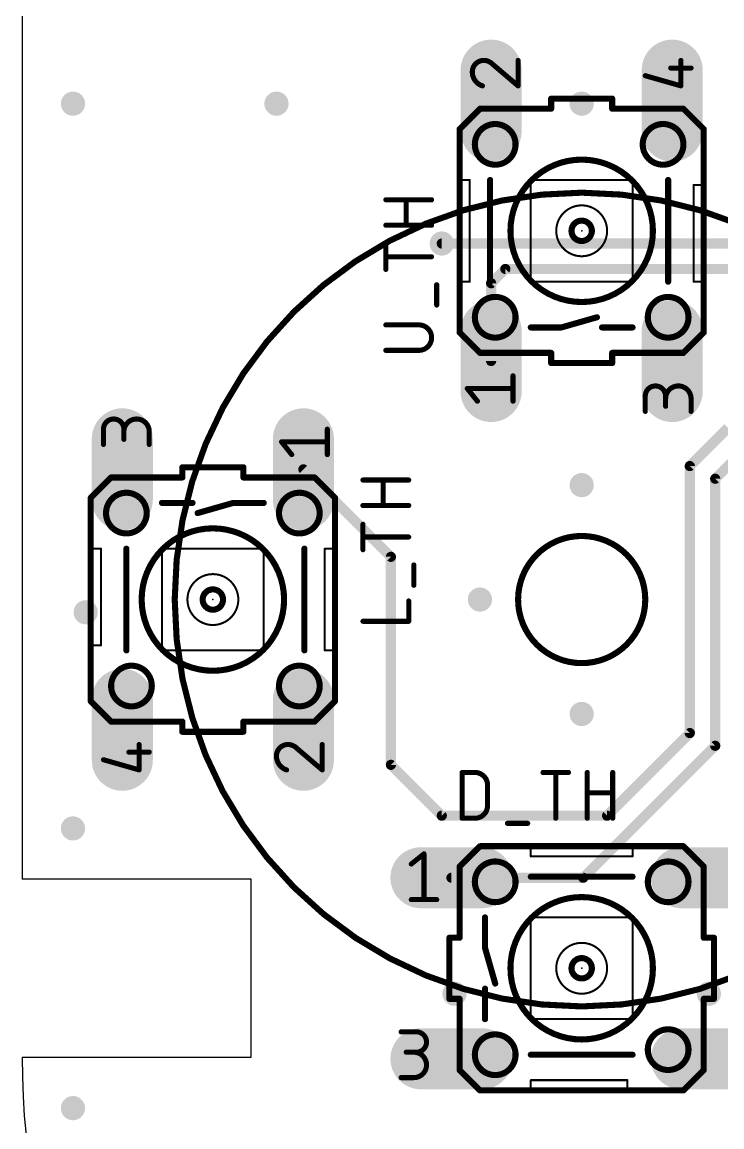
# Model space of a CAD drawing. Extents: x -1.91 to 1.91, y -2.61 to 1.61.
# Drawn here: x -1.2 to -0.512, y -1.518 to -0.432 of the extents above; entities that cross this region are included whole.
import ezdxf

# ---------------------------------------------------------------- set-up
doc = ezdxf.new("R2010")
doc.units = 0
for name, color, linetype in [('1', 22, 'CONTINUOUS'), ('17', 82, 'CONTINUOUS'), ('18', 82, 'CONTINUOUS'), ('20', 30, 'CONTINUOUS'), ('21', 253, 'CONTINUOUS'), ('23', 7, 'CONTINUOUS'), ('25', 253, 'CONTINUOUS'), ('51', 253, 'CONTINUOUS')]:
    doc.layers.add(name, color=color, linetype=linetype)

# ---------------------------------------------------------------- blocks, each defined once
blk = doc.blocks.new('LONGP100')
at = {"const_width": 1}
blk.add_lwpolyline([(-0.5, 0), (0.5, 0)], dxfattribs=at)
at = {"const_width": 0.5}
for points in [[(-0.5, 0.25, 1), (-0.5, -0.25)], [(0.5, -0.25, 1), (0.5, 0.25)]]:
    blk.add_lwpolyline(points, format="xyb", dxfattribs=at)
blk = doc.blocks.new('ROUNDV')
at = {"const_width": 0.5}
blk.add_lwpolyline([(0, -0.25, 1), (0, 0.25, 1), (0, -0.25)], format="xyb", dxfattribs=at)

msp = doc.modelspace()

# ---------------------------------------------------------------- linework, layer by layer
at = {"layer": '1', "const_width": 0.01}
for points in [[(-0.7875, -0.65), (-0.5, -0.65)], [(-0.725, -0.675), (-0.739, -0.689)], [(-0.4875, -0.675), (-0.725, -0.675)], [(-0.739, -0.689), (-0.739, -0.7655)], [(-0.54375, -0.86875), (-0.50625, -0.83125)], [(-0.51875, -0.88125), (-0.475, -0.8375)], [(-0.9235, -0.872), (-0.8375, -0.958)], [(-0.54375, -1.13125), (-0.54375, -0.86875)], [(-0.51875, -1.14375), (-0.51875, -0.88125)], [(-0.8375, -0.958), (-0.8375, -1.1625)], [(-0.625, -1.2125), (-0.54375, -1.13125)], [(-0.6485, -1.2735), (-0.51875, -1.14375)], [(-0.8375, -1.1625), (-0.7875, -1.2125)], [(-0.7875, -1.2125), (-0.625, -1.2125)], [(-0.6485, -1.2735), (-0.778, -1.2735)]]:
    msp.add_lwpolyline(points, dxfattribs=at)
at = {"layer": '1', "const_width": 0.005}
for points in [[(-0.7875, -0.6475, 1), (-0.7875, -0.6525)], [(-0.725, -0.6725, 1), (-0.725, -0.6775)], [(-0.723232, -0.676768, 1), (-0.726768, -0.673232)], [(-0.7365, -0.689, 1), (-0.7415, -0.689)], [(-0.740768, -0.687232, 1), (-0.737232, -0.690768)], [(-0.7415, -0.7655, 1), (-0.7365, -0.7655)], [(-0.921732, -0.870232, 1), (-0.925268, -0.873768)], [(-0.54125, -0.86875, 1), (-0.54625, -0.86875)], [(-0.545518, -0.866982, 1), (-0.541982, -0.870518)], [(-0.51625, -0.88125, 1), (-0.52125, -0.88125)], [(-0.520518, -0.879482, 1), (-0.516982, -0.883018)], [(-0.835, -0.958, 1), (-0.84, -0.958)], [(-0.839268, -0.959768, 1), (-0.835732, -0.956232)], [(-0.54625, -1.13125, 1), (-0.54125, -1.13125)], [(-0.541982, -1.133018, 1), (-0.545518, -1.129482)], [(-0.516982, -1.145518, 1), (-0.520518, -1.141982)], [(-0.52125, -1.14375, 1), (-0.51625, -1.14375)], [(-0.835732, -1.160732, 1), (-0.839268, -1.164268)], [(-0.84, -1.1625, 1), (-0.835, -1.1625)], [(-0.7875, -1.21, 1), (-0.7875, -1.215)], [(-0.789268, -1.214268, 1), (-0.785732, -1.210732)], [(-0.626768, -1.210732, 1), (-0.623232, -1.214268)], [(-0.625, -1.215, 1), (-0.625, -1.21)], [(-0.778, -1.271, 1), (-0.778, -1.276)], [(-0.650268, -1.271732, 1), (-0.646732, -1.275268)], [(-0.6485, -1.276, 1), (-0.6485, -1.271)]]:
    msp.add_lwpolyline(points, format="xyb", dxfattribs=at)
at = {"layer": '20'}
for p, q in [((-1.2, -0.05), (-1.2, -1.275)), ((-0.975, -1.275), (-1.2, -1.275)), ((-0.975, -1.45), (-0.975, -1.275)), ((-1.2, -1.45), (-0.975, -1.45))]:
    msp.add_line(p, q, dxfattribs=at)
at = {"layer": '20', "const_width": 0.006}
msp.add_lwpolyline([(-0.65, -1.0625, 1), (-0.65, -0.9375, 1), (-0.65, -1.0625)], format="xyb", dxfattribs=at)
at = {"layer": '20'}
msp.add_arc((-0.45, -1.45), 0.75, 180, 270, dxfattribs=at)
at = {"layer": '21'}
for points, const_width in [([(-0.62, -0.5075), (-0.68, -0.5075)], 0.006), ([(-0.68, -0.5175), (-0.68, -0.5075)], 0.006), ([(-0.62, -0.5075), (-0.62, -0.5175)], 0.006), ([(-0.68, -0.5175), (-0.69, -0.5175)], 0.006), ([(-0.62, -0.5175), (-0.61, -0.5175)], 0.006), ([(-0.77, -0.5525), (-0.77, -0.5875)], 0.006), ([(-0.53, -0.5925), (-0.53, -0.5525)], 0.006), ([(-0.77, -0.5875), (-0.77, -0.6875)], 0.006), ([(-0.76, -0.5875), (-0.77, -0.5875)], 0.002), ([(-0.76, -0.5875), (-0.76, -0.6875)], 0.002), ([(-0.54, -0.5925), (-0.54, -0.6875)], 0.002), ([(-0.54, -0.5925), (-0.53, -0.5925)], 0.002), ([(-0.53, -0.6875), (-0.53, -0.5925)], 0.006), ([(-0.77, -0.6875), (-0.77, -0.7225)], 0.006), ([(-0.77, -0.6875), (-0.76, -0.6875)], 0.002), ([(-0.54, -0.6875), (-0.53, -0.6875)], 0.002), ([(-0.53, -0.7225), (-0.53, -0.6875)], 0.006), ([(-0.68, -0.7575), (-0.69, -0.7575)], 0.006), ([(-0.68, -0.7675), (-0.68, -0.7575)], 0.006), ([(-0.62, -0.7575), (-0.62, -0.7675)], 0.006), ([(-0.62, -0.7575), (-0.61, -0.7575)], 0.006), ([(-0.68, -0.7675), (-0.62, -0.7675)], 0.006), ([(-0.9825, -0.87), (-1.0425, -0.87)], 0.006), ([(-1.0425, -0.88), (-1.0425, -0.87)], 0.006), ([(-0.9825, -0.87), (-0.9825, -0.88)], 0.006), ([(-1.0425, -0.88), (-1.0525, -0.88)], 0.006), ([(-0.9825, -0.88), (-0.9725, -0.88)], 0.006), ([(-1.1325, -0.915), (-1.1325, -0.95)], 0.006), ([(-0.8925, -0.95), (-0.8925, -0.915)], 0.006), ([(-1.1325, -0.95), (-1.1325, -1.045)], 0.006), ([(-1.1225, -0.95), (-1.1325, -0.95)], 0.002), ([(-1.1225, -1.045), (-1.1225, -0.95)], 0.002), ([(-0.8925, -0.95), (-0.9025, -0.95)], 0.002), ([(-0.9025, -1.05), (-0.9025, -0.95)], 0.002), ([(-0.8925, -1.05), (-0.8925, -0.95)], 0.006), ([(-1.1325, -1.045), (-1.1325, -1.085)], 0.006), ([(-1.1225, -1.045), (-1.1325, -1.045)], 0.002), ([(-0.9025, -1.05), (-0.8925, -1.05)], 0.002), ([(-0.8925, -1.085), (-0.8925, -1.05)], 0.006), ([(-1.0425, -1.12), (-1.0525, -1.12)], 0.006), ([(-1.0425, -1.13), (-1.0425, -1.12)], 0.006), ([(-0.9825, -1.12), (-0.9825, -1.13)], 0.006), ([(-0.9825, -1.12), (-0.9725, -1.12)], 0.006), ([(-1.0425, -1.13), (-0.9825, -1.13)], 0.006), ([(-0.7, -1.2425), (-0.735, -1.2425)], 0.006), ([(-0.6, -1.2425), (-0.7, -1.2425)], 0.006), ([(-0.7, -1.2425), (-0.7, -1.2525)], 0.002), ([(-0.565, -1.2425), (-0.6, -1.2425)], 0.006), ([(-0.6, -1.2525), (-0.6, -1.2425)], 0.002), ([(-0.6, -1.2525), (-0.7, -1.2525)], 0.002), ([(-0.77, -1.3325), (-0.77, -1.3225)], 0.006), ([(-0.53, -1.3325), (-0.53, -1.3225)], 0.006), ([(-0.78, -1.3325), (-0.77, -1.3325)], 0.006), ([(-0.78, -1.3325), (-0.78, -1.3925)], 0.006), ([(-0.53, -1.3325), (-0.52, -1.3325)], 0.006), ([(-0.52, -1.3925), (-0.52, -1.3325)], 0.006), ([(-0.77, -1.3925), (-0.78, -1.3925)], 0.006), ([(-0.77, -1.3925), (-0.77, -1.4025)], 0.006), ([(-0.52, -1.3925), (-0.53, -1.3925)], 0.006), ([(-0.53, -1.3925), (-0.53, -1.4025)], 0.006), ([(-0.605, -1.4725), (-0.7, -1.4725)], 0.002), ([(-0.7, -1.4725), (-0.7, -1.4825)], 0.002), ([(-0.605, -1.4725), (-0.605, -1.4825)], 0.002), ([(-0.735, -1.4825), (-0.7, -1.4825)], 0.006), ([(-0.7, -1.4825), (-0.605, -1.4825)], 0.006), ([(-0.605, -1.4825), (-0.565, -1.4825)], 0.006)]:
    msp.add_lwpolyline(points, dxfattribs=dict(at, const_width=const_width))
for points, const_width in [([(-0.68, -0.506, 1), (-0.68, -0.509)], 0.003), ([(-0.6785, -0.5075, 1), (-0.6815, -0.5075)], 0.003), ([(-0.6185, -0.5075, 1), (-0.6215, -0.5075)], 0.003), ([(-0.62, -0.509, 1), (-0.62, -0.506)], 0.003), ([(-0.69, -0.516, 1), (-0.69, -0.519)], 0.003), ([(-0.6815, -0.5175, 1), (-0.6785, -0.5175)], 0.003), ([(-0.68, -0.519, 1), (-0.68, -0.516)], 0.003), ([(-0.62, -0.516, 1), (-0.62, -0.519)], 0.003), ([(-0.6215, -0.5175, 1), (-0.6185, -0.5175)], 0.003), ([(-0.61, -0.519, 1), (-0.61, -0.516)], 0.003), ([(-0.7685, -0.5525, 1), (-0.7715, -0.5525)], 0.003), ([(-0.5285, -0.5525, 1), (-0.5315, -0.5525)], 0.003), ([(-0.65, -0.7075, 1), (-0.65, -0.5675, 1), (-0.65, -0.7075)], 0.006), ([(-0.7685, -0.5875, 1), (-0.7715, -0.5875)], 0.003), ([(-0.7715, -0.5875, 1), (-0.7685, -0.5875)], 0.003), ([(-0.77, -0.587, 1), (-0.77, -0.588)], 0.001), ([(-0.7595, -0.5875, 1), (-0.7605, -0.5875)], 0.001), ([(-0.76, -0.588, 1), (-0.76, -0.587)], 0.001), ([(-0.65, -1.4, 1), (-0.65, -0.6, 1), (-0.65, -1.4)], 0.006), ([(-0.5395, -0.5925, 1), (-0.5405, -0.5925)], 0.001), ([(-0.54, -0.592, 1), (-0.54, -0.593)], 0.001), ([(-0.5285, -0.5925, 1), (-0.5315, -0.5925)], 0.003), ([(-0.5315, -0.5925, 1), (-0.5285, -0.5925)], 0.003), ([(-0.53, -0.593, 1), (-0.53, -0.592)], 0.001), ([(-0.65, -0.6475, 1), (-0.65, -0.6275, 1), (-0.65, -0.6475)], 0.006), ([(-0.7685, -0.6875, 1), (-0.7715, -0.6875)], 0.003), ([(-0.7715, -0.6875, 1), (-0.7685, -0.6875)], 0.003), ([(-0.77, -0.687, 1), (-0.77, -0.688)], 0.001), ([(-0.7605, -0.6875, 1), (-0.7595, -0.6875)], 0.001), ([(-0.76, -0.688, 1), (-0.76, -0.687)], 0.001), ([(-0.54, -0.687, 1), (-0.54, -0.688)], 0.001), ([(-0.5405, -0.6875, 1), (-0.5395, -0.6875)], 0.001), ([(-0.5285, -0.6875, 1), (-0.5315, -0.6875)], 0.003), ([(-0.5315, -0.6875, 1), (-0.5285, -0.6875)], 0.003), ([(-0.53, -0.688, 1), (-0.53, -0.687)], 0.001), ([(-0.7715, -0.7225, 1), (-0.7685, -0.7225)], 0.003), ([(-0.5315, -0.7225, 1), (-0.5285, -0.7225)], 0.003), ([(-0.69, -0.756, 1), (-0.69, -0.759)], 0.003), ([(-0.6785, -0.7575, 1), (-0.6815, -0.7575)], 0.003), ([(-0.68, -0.759, 1), (-0.68, -0.756)], 0.003), ([(-0.6185, -0.7575, 1), (-0.6215, -0.7575)], 0.003), ([(-0.62, -0.756, 1), (-0.62, -0.759)], 0.003), ([(-0.61, -0.759, 1), (-0.61, -0.756)], 0.003), ([(-0.68, -0.766, 1), (-0.68, -0.769)], 0.003), ([(-0.6815, -0.7675, 1), (-0.6785, -0.7675)], 0.003), ([(-0.6215, -0.7675, 1), (-0.6185, -0.7675)], 0.003), ([(-0.62, -0.769, 1), (-0.62, -0.766)], 0.003), ([(-1.0425, -0.8685, 1), (-1.0425, -0.8715)], 0.003), ([(-1.041, -0.87, 1), (-1.044, -0.87)], 0.003), ([(-0.981, -0.87, 1), (-0.984, -0.87)], 0.003), ([(-0.9825, -0.8715, 1), (-0.9825, -0.8685)], 0.003), ([(-1.0525, -0.8785, 1), (-1.0525, -0.8815)], 0.003), ([(-1.044, -0.88, 1), (-1.041, -0.88)], 0.003), ([(-1.0425, -0.8815, 1), (-1.0425, -0.8785)], 0.003), ([(-0.9825, -0.8785, 1), (-0.9825, -0.8815)], 0.003), ([(-0.984, -0.88, 1), (-0.981, -0.88)], 0.003), ([(-0.9725, -0.8815, 1), (-0.9725, -0.8785)], 0.003), ([(-1.131, -0.915, 1), (-1.134, -0.915)], 0.003), ([(-0.891, -0.915, 1), (-0.894, -0.915)], 0.003), ([(-1.0125, -1.07, 1), (-1.0125, -0.93, 1), (-1.0125, -1.07)], 0.006), ([(-1.131, -0.95, 1), (-1.134, -0.95)], 0.003), ([(-1.134, -0.95, 1), (-1.131, -0.95)], 0.003), ([(-1.1325, -0.9495, 1), (-1.1325, -0.9505)], 0.001), ([(-1.122, -0.95, 1), (-1.123, -0.95)], 0.001), ([(-1.1225, -0.9505, 1), (-1.1225, -0.9495)], 0.001), ([(-0.9025, -0.9495, 1), (-0.9025, -0.9505)], 0.001), ([(-0.902, -0.95, 1), (-0.903, -0.95)], 0.001), ([(-0.891, -0.95, 1), (-0.894, -0.95)], 0.003), ([(-0.894, -0.95, 1), (-0.891, -0.95)], 0.003), ([(-0.8925, -0.9505, 1), (-0.8925, -0.9495)], 0.001), ([(-1.0125, -1.01, 1), (-1.0125, -0.99, 1), (-1.0125, -1.01)], 0.006), ([(-1.131, -1.045, 1), (-1.134, -1.045)], 0.003), ([(-1.134, -1.045, 1), (-1.131, -1.045)], 0.003), ([(-1.1325, -1.0445, 1), (-1.1325, -1.0455)], 0.001), ([(-1.123, -1.045, 1), (-1.122, -1.045)], 0.001), ([(-1.1225, -1.0455, 1), (-1.1225, -1.0445)], 0.001), ([(-0.9025, -1.0495, 1), (-0.9025, -1.0505)], 0.001), ([(-0.903, -1.05, 1), (-0.902, -1.05)], 0.001), ([(-0.891, -1.05, 1), (-0.894, -1.05)], 0.003), ([(-0.894, -1.05, 1), (-0.891, -1.05)], 0.003), ([(-0.8925, -1.0505, 1), (-0.8925, -1.0495)], 0.001), ([(-1.134, -1.085, 1), (-1.131, -1.085)], 0.003), ([(-0.894, -1.085, 1), (-0.891, -1.085)], 0.003), ([(-1.0525, -1.1185, 1), (-1.0525, -1.1215)], 0.003), ([(-1.041, -1.12, 1), (-1.044, -1.12)], 0.003), ([(-1.0425, -1.1215, 1), (-1.0425, -1.1185)], 0.003), ([(-0.981, -1.12, 1), (-0.984, -1.12)], 0.003), ([(-0.9825, -1.1185, 1), (-0.9825, -1.1215)], 0.003), ([(-0.9725, -1.1215, 1), (-0.9725, -1.1185)], 0.003), ([(-1.0425, -1.1285, 1), (-1.0425, -1.1315)], 0.003), ([(-1.044, -1.13, 1), (-1.041, -1.13)], 0.003), ([(-0.984, -1.13, 1), (-0.981, -1.13)], 0.003), ([(-0.9825, -1.1315, 1), (-0.9825, -1.1285)], 0.003), ([(-0.735, -1.241, 1), (-0.735, -1.244)], 0.003), ([(-0.7, -1.241, 1), (-0.7, -1.244)], 0.003), ([(-0.7, -1.244, 1), (-0.7, -1.241)], 0.003), ([(-0.6995, -1.2425, 1), (-0.7005, -1.2425)], 0.001), ([(-0.6, -1.241, 1), (-0.6, -1.244)], 0.003), ([(-0.6, -1.244, 1), (-0.6, -1.241)], 0.003), ([(-0.5995, -1.2425, 1), (-0.6005, -1.2425)], 0.001), ([(-0.565, -1.244, 1), (-0.565, -1.241)], 0.003), ([(-0.7, -1.252, 1), (-0.7, -1.253)], 0.001), ([(-0.7005, -1.2525, 1), (-0.6995, -1.2525)], 0.001), ([(-0.6005, -1.2525, 1), (-0.5995, -1.2525)], 0.001), ([(-0.6, -1.253, 1), (-0.6, -1.252)], 0.001), ([(-0.65, -1.4325, 1), (-0.65, -1.2925, 1), (-0.65, -1.4325)], 0.006), ([(-0.7685, -1.3225, 1), (-0.7715, -1.3225)], 0.003), ([(-0.5285, -1.3225, 1), (-0.5315, -1.3225)], 0.003), ([(-0.78, -1.331, 1), (-0.78, -1.334)], 0.003), ([(-0.7785, -1.3325, 1), (-0.7815, -1.3325)], 0.003), ([(-0.7715, -1.3325, 1), (-0.7685, -1.3325)], 0.003), ([(-0.77, -1.334, 1), (-0.77, -1.331)], 0.003), ([(-0.53, -1.331, 1), (-0.53, -1.334)], 0.003), ([(-0.5315, -1.3325, 1), (-0.5285, -1.3325)], 0.003), ([(-0.5185, -1.3325, 1), (-0.5215, -1.3325)], 0.003), ([(-0.52, -1.334, 1), (-0.52, -1.331)], 0.003), ([(-0.65, -1.3725, 1), (-0.65, -1.3525, 1), (-0.65, -1.3725)], 0.006), ([(-0.78, -1.391, 1), (-0.78, -1.394)], 0.003), ([(-0.7685, -1.3925, 1), (-0.7715, -1.3925)], 0.003), ([(-0.77, -1.394, 1), (-0.77, -1.391)], 0.003), ([(-0.53, -1.391, 1), (-0.53, -1.394)], 0.003), ([(-0.5285, -1.3925, 1), (-0.5315, -1.3925)], 0.003), ([(-0.52, -1.394, 1), (-0.52, -1.391)], 0.003), ([(-0.7815, -1.3925, 1), (-0.7785, -1.3925)], 0.003), ([(-0.7715, -1.4025, 1), (-0.7685, -1.4025)], 0.003), ([(-0.5315, -1.4025, 1), (-0.5285, -1.4025)], 0.003), ([(-0.5215, -1.3925, 1), (-0.5185, -1.3925)], 0.003), ([(-0.7, -1.472, 1), (-0.7, -1.473)], 0.001), ([(-0.6995, -1.4725, 1), (-0.7005, -1.4725)], 0.001), ([(-0.6045, -1.4725, 1), (-0.6055, -1.4725)], 0.001), ([(-0.605, -1.473, 1), (-0.605, -1.472)], 0.001), ([(-0.735, -1.481, 1), (-0.735, -1.484)], 0.003), ([(-0.7, -1.481, 1), (-0.7, -1.484)], 0.003), ([(-0.7, -1.484, 1), (-0.7, -1.481)], 0.003), ([(-0.7005, -1.4825, 1), (-0.6995, -1.4825)], 0.001), ([(-0.605, -1.481, 1), (-0.605, -1.484)], 0.003), ([(-0.605, -1.484, 1), (-0.605, -1.481)], 0.003), ([(-0.6055, -1.4825, 1), (-0.6045, -1.4825)], 0.001), ([(-0.565, -1.484, 1), (-0.565, -1.481)], 0.003)]:
    msp.add_lwpolyline(points, format="xyb", dxfattribs=dict(at, const_width=const_width))
at = {"layer": '23'}
for p in [(-0.65, -0.6375), (-1.0125, -1), (-0.65, -1.3625)]:
    msp.add_point(p, dxfattribs=at)
at = {"layer": '25', "const_width": 0.005}
for points in [[(-0.8425, -0.607), (-0.7975, -0.607)], [(-0.8225, -0.632), (-0.8225, -0.607)], [(-0.7975, -0.632), (-0.8425, -0.632)], [(-0.8425, -0.6755), (-0.8425, -0.6505)], [(-0.7975, -0.663), (-0.8425, -0.663)], [(-0.7925, -0.7105), (-0.7925, -0.6905)], [(-0.81, -0.73), (-0.8425, -0.73)], [(-0.8425, -0.755), (-0.81, -0.755)], [(-0.865, -0.8825), (-0.82, -0.8825)], [(-0.845, -0.9075), (-0.845, -0.8825)], [(-0.82, -0.9075), (-0.865, -0.9075)], [(-0.865, -0.951), (-0.865, -0.926)], [(-0.82, -0.9385), (-0.865, -0.9385)], [(-0.815, -0.986), (-0.815, -0.966)], [(-0.82, -1.0214), (-0.82, -1.0014)], [(-0.865, -1.0214), (-0.82, -1.0214)], [(-0.7675, -1.215), (-0.7675, -1.17)], [(-0.7675, -1.17), (-0.755, -1.17)], [(-0.688, -1.17), (-0.663, -1.17)], [(-0.6755, -1.215), (-0.6755, -1.17)], [(-0.6445, -1.215), (-0.6445, -1.17)], [(-0.6195, -1.17), (-0.6195, -1.215)], [(-0.7425, -1.1825), (-0.7425, -1.2025)], [(-0.6445, -1.19), (-0.6195, -1.19)], [(-0.755, -1.215), (-0.7675, -1.215)], [(-0.723, -1.22), (-0.703, -1.22)]]:
    msp.add_lwpolyline(points, dxfattribs=at)
at = {"layer": '25'}
for points, const_width in [([(-0.8425, -0.60575, 1), (-0.8425, -0.60825)], 0.0025), ([(-0.82125, -0.607, 1), (-0.82375, -0.607)], 0.0025), ([(-0.7975, -0.60825, 1), (-0.7975, -0.60575)], 0.0025), ([(-0.8425, -0.63075, 1), (-0.8425, -0.63325)], 0.0025), ([(-0.7975, -0.63325, 1), (-0.7975, -0.63075)], 0.0025), ([(-0.82375, -0.632, 1), (-0.82125, -0.632)], 0.0025), ([(-0.84125, -0.6505, 1), (-0.84375, -0.6505)], 0.0025), ([(-0.8425, -0.66175, 1), (-0.8425, -0.66425)], 0.0025), ([(-0.7975, -0.66425, 1), (-0.7975, -0.66175)], 0.0025), ([(-0.84375, -0.6755, 1), (-0.84125, -0.6755)], 0.0025), ([(-0.79125, -0.6905, 1), (-0.79375, -0.6905)], 0.0025), ([(-0.79375, -0.7105, 1), (-0.79125, -0.7105)], 0.0025), ([(-0.8425, -0.72875, 1), (-0.8425, -0.73125)], 0.0025), ([(-0.81, -0.755, 1), (-0.81, -0.73)], 0.005), ([(-0.81, -0.72875, 1), (-0.81, -0.73125)], 0.0025), ([(-0.81, -0.73125, 1), (-0.81, -0.72875)], 0.0025), ([(-0.8425, -0.75375, 1), (-0.8425, -0.75625)], 0.0025), ([(-0.81, -0.75375, 1), (-0.81, -0.75625)], 0.0025), ([(-0.81, -0.75625, 1), (-0.81, -0.75375)], 0.0025), ([(-0.865, -0.88125, 1), (-0.865, -0.88375)], 0.0025), ([(-0.84375, -0.8825, 1), (-0.84625, -0.8825)], 0.0025), ([(-0.82, -0.88375, 1), (-0.82, -0.88125)], 0.0025), ([(-0.865, -0.90625, 1), (-0.865, -0.90875)], 0.0025), ([(-0.84625, -0.9075, 1), (-0.84375, -0.9075)], 0.0025), ([(-0.82, -0.90875, 1), (-0.82, -0.90625)], 0.0025), ([(-0.86375, -0.926, 1), (-0.86625, -0.926)], 0.0025), ([(-0.865, -0.93725, 1), (-0.865, -0.93975)], 0.0025), ([(-0.82, -0.93975, 1), (-0.82, -0.93725)], 0.0025), ([(-0.86625, -0.951, 1), (-0.86375, -0.951)], 0.0025), ([(-0.81375, -0.966, 1), (-0.81625, -0.966)], 0.0025), ([(-0.81625, -0.986, 1), (-0.81375, -0.986)], 0.0025), ([(-0.81875, -1.0014, 1), (-0.82125, -1.0014)], 0.0025), ([(-0.865, -1.02015, 1), (-0.865, -1.02265)], 0.0025), ([(-0.82125, -1.0214, 1), (-0.81875, -1.0214)], 0.0025), ([(-0.82, -1.02265, 1), (-0.82, -1.02015)], 0.0025), ([(-0.76625, -1.17, 1), (-0.76875, -1.17)], 0.0025), ([(-0.7675, -1.16875, 1), (-0.7675, -1.17125)], 0.0025), ([(-0.7425, -1.1825, 0.414214), (-0.755, -1.17)], 0.005), ([(-0.755, -1.16875, 1), (-0.755, -1.17125)], 0.0025), ([(-0.755, -1.17125, 1), (-0.755, -1.16875)], 0.0025), ([(-0.688, -1.16875, 1), (-0.688, -1.17125)], 0.0025), ([(-0.67425, -1.17, 1), (-0.67675, -1.17)], 0.0025), ([(-0.663, -1.17125, 1), (-0.663, -1.16875)], 0.0025), ([(-0.64325, -1.17, 1), (-0.64575, -1.17)], 0.0025), ([(-0.61825, -1.17, 1), (-0.62075, -1.17)], 0.0025), ([(-0.74125, -1.1825, 1), (-0.74375, -1.1825)], 0.0025), ([(-0.74375, -1.1825, 1), (-0.74125, -1.1825)], 0.0025), ([(-0.6445, -1.18875, 1), (-0.6445, -1.19125)], 0.0025), ([(-0.6195, -1.19125, 1), (-0.6195, -1.18875)], 0.0025), ([(-0.755, -1.215, 0.414214), (-0.7425, -1.2025)], 0.005), ([(-0.74125, -1.2025, 1), (-0.74375, -1.2025)], 0.0025), ([(-0.74375, -1.2025, 1), (-0.74125, -1.2025)], 0.0025), ([(-0.7675, -1.21375, 1), (-0.7675, -1.21625)], 0.0025), ([(-0.76875, -1.215, 1), (-0.76625, -1.215)], 0.0025), ([(-0.755, -1.21375, 1), (-0.755, -1.21625)], 0.0025), ([(-0.755, -1.21625, 1), (-0.755, -1.21375)], 0.0025), ([(-0.67675, -1.215, 1), (-0.67425, -1.215)], 0.0025), ([(-0.64575, -1.215, 1), (-0.64325, -1.215)], 0.0025), ([(-0.62075, -1.215, 1), (-0.61825, -1.215)], 0.0025), ([(-0.723, -1.21875, 1), (-0.723, -1.22125)], 0.0025), ([(-0.703, -1.22125, 1), (-0.703, -1.21875)], 0.0025)]:
    msp.add_lwpolyline(points, format="xyb", dxfattribs=dict(at, const_width=const_width))
at = {"layer": '51'}
for points, const_width in [([(-0.74625, -0.47, 0.414214), (-0.7575, -0.48125)], 0.005), ([(-0.7375, -0.47375, 0.205258), (-0.74625, -0.47)], 0.005), ([(-0.74625, -0.46875, 1), (-0.74625, -0.47125)], 0.0025), ([(-0.74625, -0.47125, 1), (-0.74625, -0.46875)], 0.0025), ([(-0.73669, -0.472798, 1), (-0.73831, -0.474702)], 0.0025), ([(-0.738405, -0.474612, 1), (-0.736595, -0.472888)], 0.0025), ([(-0.71125, -0.47, 1), (-0.71375, -0.47)], 0.0025), ([(-0.5625, -0.47625, 1), (-0.5625, -0.47875)], 0.0025), ([(-0.55125, -0.47, 1), (-0.55375, -0.47)], 0.0025), ([(-0.5425, -0.47875, 1), (-0.5425, -0.47625)], 0.0025), ([(-0.7575, -0.48125, 0.325184), (-0.7475, -0.495)], 0.005), ([(-0.75625, -0.48125, 1), (-0.75875, -0.48125)], 0.0025), ([(-0.75875, -0.48125, 1), (-0.75625, -0.48125)], 0.0025), ([(-0.587157, -0.483798, 1), (-0.587843, -0.486202)], 0.0025), ([(-0.747885, -0.496189, 1), (-0.747115, -0.493811)], 0.0025), ([(-0.71375, -0.495, 1), (-0.71125, -0.495)], 0.0025), ([(-0.71331, -0.495952, 1), (-0.71169, -0.494048)], 0.0025), ([(-0.55375, -0.495, 1), (-0.55125, -0.495)], 0.0025), ([(-0.552843, -0.496202, 1), (-0.552157, -0.493798)], 0.0025), ([(-0.75, -0.516, 1), (-0.75, -0.519)], 0.003), ([(-0.748939, -0.518561, 1), (-0.751061, -0.516439)], 0.003), ([(-0.69, -0.519, 1), (-0.69, -0.516)], 0.003), ([(-0.61, -0.516, 1), (-0.61, -0.519)], 0.003), ([(-0.548939, -0.516439, 1), (-0.551061, -0.518561)], 0.003), ([(-0.55, -0.519, 1), (-0.55, -0.516)], 0.003), ([(-0.735, -0.5725, 1), (-0.735, -0.5325, 1), (-0.735, -0.5725)], 0.006), ([(-0.57, -0.5725, 1), (-0.57, -0.5325, 1), (-0.57, -0.5725)], 0.006), ([(-0.7685, -0.5375, 1), (-0.7715, -0.5375)], 0.003), ([(-0.771061, -0.536439, 1), (-0.768939, -0.538561)], 0.003), ([(-0.5285, -0.5375, 1), (-0.5315, -0.5375)], 0.003), ([(-0.531061, -0.538561, 1), (-0.528939, -0.536439)], 0.003), ([(-0.7715, -0.5525, 1), (-0.7685, -0.5525)], 0.003), ([(-0.5315, -0.5525, 1), (-0.5285, -0.5525)], 0.003), ([(-0.7385, -0.5875, 1), (-0.7415, -0.5875)], 0.003), ([(-0.7, -0.587, 1), (-0.7, -0.588)], 0.001), ([(-0.6995, -0.5875, 1), (-0.7005, -0.5875)], 0.001), ([(-0.5995, -0.5875, 1), (-0.6005, -0.5875)], 0.001), ([(-0.6, -0.588, 1), (-0.6, -0.587)], 0.001), ([(-0.5635, -0.5875, 1), (-0.5665, -0.5875)], 0.003), ([(-0.65, -0.6625, 1), (-0.65, -0.6125, 1), (-0.65, -0.6625)], 0.002), ([(-0.7415, -0.6875, 1), (-0.7385, -0.6875)], 0.003), ([(-0.7, -0.687, 1), (-0.7, -0.688)], 0.001), ([(-0.7005, -0.6875, 1), (-0.6995, -0.6875)], 0.001), ([(-0.6005, -0.6875, 1), (-0.5995, -0.6875)], 0.001), ([(-0.6, -0.688, 1), (-0.6, -0.687)], 0.001), ([(-0.5665, -0.6875, 1), (-0.5635, -0.6875)], 0.003), ([(-0.735, -0.7425, 1), (-0.735, -0.7025, 1), (-0.735, -0.7425)], 0.006), ([(-0.565, -0.7425, 1), (-0.565, -0.7025, 1), (-0.565, -0.7425)], 0.006), ([(-0.7685, -0.7225, 1), (-0.7715, -0.7225)], 0.003), ([(-0.634588, -0.723942, 1), (-0.635412, -0.721058)], 0.003), ([(-0.5285, -0.7225, 1), (-0.5315, -0.7225)], 0.003), ([(-0.768939, -0.736439, 1), (-0.771061, -0.738561)], 0.003), ([(-0.7715, -0.7375, 1), (-0.7685, -0.7375)], 0.003), ([(-0.7, -0.731, 1), (-0.7, -0.734)], 0.003), ([(-0.670412, -0.731058, 1), (-0.669588, -0.733942)], 0.003), ([(-0.67, -0.734, 1), (-0.67, -0.731)], 0.003), ([(-0.63, -0.731, 1), (-0.63, -0.734)], 0.003), ([(-0.6, -0.734, 1), (-0.6, -0.731)], 0.003), ([(-0.5315, -0.7375, 1), (-0.5285, -0.7375)], 0.003), ([(-0.528939, -0.738561, 1), (-0.531061, -0.736439)], 0.003), ([(-0.75, -0.756, 1), (-0.75, -0.759)], 0.003), ([(-0.751061, -0.758561, 1), (-0.748939, -0.756439)], 0.003), ([(-0.69, -0.759, 1), (-0.69, -0.756)], 0.003), ([(-0.61, -0.756, 1), (-0.61, -0.759)], 0.003), ([(-0.551061, -0.756439, 1), (-0.548939, -0.758561)], 0.003), ([(-0.55, -0.759, 1), (-0.55, -0.756)], 0.003), ([(-0.71625, -0.78, 1), (-0.71875, -0.78)], 0.0025), ([(-0.761524, -0.791719, 1), (-0.763476, -0.793281)], 0.0025), ([(-0.7625, -0.79125, 1), (-0.7625, -0.79375)], 0.0025), ([(-0.7175, -0.79375, 1), (-0.7175, -0.79125)], 0.0025), ([(-0.5675, -0.8, 1), (-0.5875, -0.8)], 0.005), ([(-0.5425, -0.8025, 1), (-0.5675, -0.8025)], 0.005), ([(-0.753476, -0.805781, 1), (-0.751524, -0.804219)], 0.0025), ([(-0.58625, -0.8, 1), (-0.58875, -0.8)], 0.0025), ([(-0.58875, -0.8, 1), (-0.58625, -0.8)], 0.0025), ([(-0.56625, -0.8, 1), (-0.56875, -0.8)], 0.0025), ([(-0.56875, -0.8, 1), (-0.56625, -0.8)], 0.0025), ([(-0.56875, -0.8025, 1), (-0.56625, -0.8025)], 0.0025), ([(-0.54125, -0.8025, 1), (-0.54375, -0.8025)], 0.0025), ([(-0.54375, -0.8025, 1), (-0.54125, -0.8025)], 0.0025), ([(-0.71875, -0.805, 1), (-0.71625, -0.805)], 0.0025), ([(-0.58875, -0.815, 1), (-0.58625, -0.815)], 0.0025), ([(-0.56875, -0.81, 1), (-0.56625, -0.81)], 0.0025), ([(-0.54375, -0.815, 1), (-0.54125, -0.815)], 0.0025), ([(-1.1, -0.8325, 1), (-1.12, -0.8325)], 0.005), ([(-1.075, -0.835, 1), (-1.1, -0.835)], 0.005), ([(-1.11875, -0.8325, 1), (-1.12125, -0.8325)], 0.0025), ([(-1.12125, -0.8325, 1), (-1.11875, -0.8325)], 0.0025), ([(-1.09875, -0.8325, 1), (-1.10125, -0.8325)], 0.0025), ([(-1.10125, -0.8325, 1), (-1.09875, -0.8325)], 0.0025), ([(-1.10125, -0.835, 1), (-1.09875, -0.835)], 0.0025), ([(-1.07375, -0.835, 1), (-1.07625, -0.835)], 0.0025), ([(-1.07625, -0.835, 1), (-1.07375, -0.835)], 0.0025), ([(-0.89875, -0.8325, 1), (-0.90125, -0.8325)], 0.0025), ([(-1.12125, -0.8475, 1), (-1.11875, -0.8475)], 0.0025), ([(-1.10125, -0.8425, 1), (-1.09875, -0.8425)], 0.0025), ([(-1.07625, -0.8475, 1), (-1.07375, -0.8475)], 0.0025), ([(-0.944024, -0.844219, 1), (-0.945976, -0.845781)], 0.0025), ([(-0.945, -0.84375, 1), (-0.945, -0.84625)], 0.0025), ([(-0.9, -0.84625, 1), (-0.9, -0.84375)], 0.0025), ([(-0.935976, -0.858281, 1), (-0.934024, -0.856719)], 0.0025), ([(-0.90125, -0.8575, 1), (-0.89875, -0.8575)], 0.0025), ([(-1.1125, -0.8785, 1), (-1.1125, -0.8815)], 0.003), ([(-1.111439, -0.881061, 1), (-1.113561, -0.878939)], 0.003), ([(-1.0525, -0.8815, 1), (-1.0525, -0.8785)], 0.003), ([(-0.9725, -0.8785, 1), (-0.9725, -0.8815)], 0.003), ([(-0.911439, -0.878939, 1), (-0.913561, -0.881061)], 0.003), ([(-0.9125, -0.8815, 1), (-0.9125, -0.8785)], 0.003), ([(-1.131, -0.9, 1), (-1.134, -0.9)], 0.003), ([(-1.133561, -0.898939, 1), (-1.131439, -0.901061)], 0.003), ([(-1.0975, -0.935, 1), (-1.0975, -0.895, 1), (-1.0975, -0.935)], 0.006), ([(-0.9275, -0.935, 1), (-0.9275, -0.895, 1), (-0.9275, -0.935)], 0.006), ([(-0.891, -0.9, 1), (-0.894, -0.9)], 0.003), ([(-0.893561, -0.901061, 1), (-0.891439, -0.898939)], 0.003), ([(-1.0625, -0.9035, 1), (-1.0625, -0.9065)], 0.003), ([(-1.0325, -0.9065, 1), (-1.0325, -0.9035)], 0.003), ([(-1.027912, -0.913558, 1), (-1.027088, -0.916442)], 0.003), ([(-0.9925, -0.9035, 1), (-0.9925, -0.9065)], 0.003), ([(-0.992088, -0.906442, 1), (-0.992912, -0.903558)], 0.003), ([(-0.9625, -0.9065, 1), (-0.9625, -0.9035)], 0.003), ([(-1.134, -0.915, 1), (-1.131, -0.915)], 0.003), ([(-0.894, -0.915, 1), (-0.891, -0.915)], 0.003), ([(-1.096, -0.95, 1), (-1.099, -0.95)], 0.003), ([(-1.0625, -0.9495, 1), (-1.0625, -0.9505)], 0.001), ([(-1.062, -0.95, 1), (-1.063, -0.95)], 0.001), ([(-0.962, -0.95, 1), (-0.963, -0.95)], 0.001), ([(-0.9625, -0.9505, 1), (-0.9625, -0.9495)], 0.001), ([(-0.921, -0.95, 1), (-0.924, -0.95)], 0.003), ([(-1.0125, -1.025, 1), (-1.0125, -0.975, 1), (-1.0125, -1.025)], 0.002), ([(-1.099, -1.05, 1), (-1.096, -1.05)], 0.003), ([(-1.0625, -1.0495, 1), (-1.0625, -1.0505)], 0.001), ([(-1.063, -1.05, 1), (-1.062, -1.05)], 0.001), ([(-0.963, -1.05, 1), (-0.962, -1.05)], 0.001), ([(-0.9625, -1.0505, 1), (-0.9625, -1.0495)], 0.001), ([(-0.924, -1.05, 1), (-0.921, -1.05)], 0.003), ([(-1.0925, -1.105, 1), (-1.0925, -1.065, 1), (-1.0925, -1.105)], 0.006), ([(-0.9275, -1.105, 1), (-0.9275, -1.065, 1), (-0.9275, -1.105)], 0.006), ([(-1.131, -1.085, 1), (-1.134, -1.085)], 0.003), ([(-0.891, -1.085, 1), (-0.894, -1.085)], 0.003), ([(-1.131439, -1.098939, 1), (-1.133561, -1.101061)], 0.003), ([(-0.891439, -1.101061, 1), (-0.893561, -1.098939)], 0.003), ([(-1.134, -1.1, 1), (-1.131, -1.1)], 0.003), ([(-0.894, -1.1, 1), (-0.891, -1.1)], 0.003), ([(-1.1125, -1.1185, 1), (-1.1125, -1.1215)], 0.003), ([(-1.113561, -1.121061, 1), (-1.111439, -1.118939)], 0.003), ([(-1.0525, -1.1215, 1), (-1.0525, -1.1185)], 0.003), ([(-0.9725, -1.1185, 1), (-0.9725, -1.1215)], 0.003), ([(-0.913561, -1.118939, 1), (-0.911439, -1.121061)], 0.003), ([(-0.9125, -1.1215, 1), (-0.9125, -1.1185)], 0.003), ([(-1.08375, -1.1425, 1), (-1.08625, -1.1425)], 0.0025), ([(-0.93875, -1.1425, 0.414214), (-0.95, -1.15375)], 0.005), ([(-0.93, -1.14625, 0.205258), (-0.93875, -1.1425)], 0.005), ([(-0.93875, -1.14125, 1), (-0.93875, -1.14375)], 0.0025), ([(-0.93875, -1.14375, 1), (-0.93875, -1.14125)], 0.0025), ([(-0.90375, -1.1425, 1), (-0.90625, -1.1425)], 0.0025), ([(-1.095, -1.14875, 1), (-1.095, -1.15125)], 0.0025), ([(-1.075, -1.15125, 1), (-1.075, -1.14875)], 0.0025), ([(-0.95, -1.15375, 0.325184), (-0.94, -1.1675)], 0.005), ([(-0.94875, -1.15375, 1), (-0.95125, -1.15375)], 0.0025), ([(-0.92919, -1.145298, 1), (-0.93081, -1.147202)], 0.0025), ([(-0.930905, -1.147112, 1), (-0.929095, -1.145388)], 0.0025), ([(-1.119657, -1.156298, 1), (-1.120343, -1.158702)], 0.0025), ([(-0.95125, -1.15375, 1), (-0.94875, -1.15375)], 0.0025), ([(-1.08625, -1.1675, 1), (-1.08375, -1.1675)], 0.0025), ([(-1.085343, -1.168702, 1), (-1.084657, -1.166298)], 0.0025), ([(-0.940385, -1.168689, 1), (-0.939615, -1.166311)], 0.0025), ([(-0.90625, -1.1675, 1), (-0.90375, -1.1675)], 0.0025), ([(-0.90581, -1.168452, 1), (-0.90419, -1.166548)], 0.0025), ([(-0.80375, -1.25, 1), (-0.80625, -1.25)], 0.0025), ([(-0.804219, -1.250976, 1), (-0.805781, -1.249024)], 0.0025), ([(-0.75, -1.241, 1), (-0.75, -1.244)], 0.003), ([(-0.748939, -1.243561, 1), (-0.751061, -1.241439)], 0.003), ([(-0.735, -1.244, 1), (-0.735, -1.241)], 0.003), ([(-0.565, -1.241, 1), (-0.565, -1.244)], 0.003), ([(-0.548939, -1.241439, 1), (-0.551061, -1.243561)], 0.003), ([(-0.55, -1.244, 1), (-0.55, -1.241)], 0.003), ([(-0.818281, -1.259024, 1), (-0.816719, -1.260976)], 0.0025), ([(-0.7685, -1.2625, 1), (-0.7715, -1.2625)], 0.003), ([(-0.735, -1.2975, 1), (-0.735, -1.2575, 1), (-0.735, -1.2975)], 0.006), ([(-0.565, -1.2975, 1), (-0.565, -1.2575, 1), (-0.565, -1.2975)], 0.006), ([(-0.5285, -1.2625, 1), (-0.5315, -1.2625)], 0.003), ([(-0.771061, -1.261439, 1), (-0.768939, -1.263561)], 0.003), ([(-0.7, -1.271, 1), (-0.7, -1.274)], 0.003), ([(-0.6, -1.274, 1), (-0.6, -1.271)], 0.003), ([(-0.531061, -1.263561, 1), (-0.528939, -1.261439)], 0.003), ([(-0.8175, -1.29375, 1), (-0.8175, -1.29625)], 0.0025), ([(-0.7925, -1.29625, 1), (-0.7925, -1.29375)], 0.0025), ([(-0.80625, -1.295, 1), (-0.80375, -1.295)], 0.0025), ([(-0.7435, -1.3125, 1), (-0.7465, -1.3125)], 0.003), ([(-0.6995, -1.3125, 1), (-0.7005, -1.3125)], 0.001), ([(-0.7, -1.312, 1), (-0.7, -1.313)], 0.001), ([(-0.5995, -1.3125, 1), (-0.6005, -1.3125)], 0.001), ([(-0.6, -1.313, 1), (-0.6, -1.312)], 0.001), ([(-0.7715, -1.3225, 1), (-0.7685, -1.3225)], 0.003), ([(-0.5315, -1.3225, 1), (-0.5285, -1.3225)], 0.003), ([(-0.743558, -1.342088, 1), (-0.746442, -1.342912)], 0.003), ([(-0.7465, -1.3425, 1), (-0.7435, -1.3425)], 0.003), ([(-0.65, -1.3875, 1), (-0.65, -1.3375, 1), (-0.65, -1.3875)], 0.002), ([(-0.736442, -1.377912, 1), (-0.733558, -1.377088)], 0.003), ([(-0.7435, -1.3825, 1), (-0.7465, -1.3825)], 0.003), ([(-0.7685, -1.4025, 1), (-0.7715, -1.4025)], 0.003), ([(-0.5285, -1.4025, 1), (-0.5315, -1.4025)], 0.003), ([(-0.7465, -1.4125, 1), (-0.7435, -1.4125)], 0.003), ([(-0.7, -1.412, 1), (-0.7, -1.413)], 0.001), ([(-0.6, -1.413, 1), (-0.6, -1.412)], 0.001), ([(-0.8275, -1.42375, 1), (-0.8275, -1.42625)], 0.0025), ([(-0.8125, -1.445, 1), (-0.8125, -1.425)], 0.005), ([(-0.8125, -1.42375, 1), (-0.8125, -1.42625)], 0.0025), ([(-0.8125, -1.42625, 1), (-0.8125, -1.42375)], 0.0025), ([(-0.7005, -1.4125, 1), (-0.6995, -1.4125)], 0.001), ([(-0.6005, -1.4125, 1), (-0.5995, -1.4125)], 0.001), ([(-0.565, -1.4625, 1), (-0.565, -1.4225, 1), (-0.565, -1.4625)], 0.006), ([(-0.735, -1.4675, 1), (-0.735, -1.4275, 1), (-0.735, -1.4675)], 0.006), ([(-0.8225, -1.44375, 1), (-0.8225, -1.44625)], 0.0025), ([(-0.815, -1.47, 1), (-0.815, -1.445)], 0.005), ([(-0.815, -1.44375, 1), (-0.815, -1.44625)], 0.0025), ([(-0.8125, -1.44375, 1), (-0.8125, -1.44625)], 0.0025), ([(-0.8125, -1.44625, 1), (-0.8125, -1.44375)], 0.0025), ([(-0.7, -1.446, 1), (-0.7, -1.449)], 0.003), ([(-0.6, -1.449, 1), (-0.6, -1.446)], 0.003), ([(-0.768939, -1.461439, 1), (-0.771061, -1.463561)], 0.003), ([(-0.7715, -1.4625, 1), (-0.7685, -1.4625)], 0.003), ([(-0.5315, -1.4625, 1), (-0.5285, -1.4625)], 0.003), ([(-0.528939, -1.463561, 1), (-0.531061, -1.461439)], 0.003), ([(-0.8275, -1.46875, 1), (-0.8275, -1.47125)], 0.0025), ([(-0.815, -1.46875, 1), (-0.815, -1.47125)], 0.0025), ([(-0.815, -1.47125, 1), (-0.815, -1.46875)], 0.0025), ([(-0.75, -1.481, 1), (-0.75, -1.484)], 0.003), ([(-0.751061, -1.483561, 1), (-0.748939, -1.481439)], 0.003), ([(-0.735, -1.484, 1), (-0.735, -1.481)], 0.003), ([(-0.565, -1.481, 1), (-0.565, -1.484)], 0.003), ([(-0.551061, -1.481439, 1), (-0.548939, -1.483561)], 0.003), ([(-0.55, -1.484, 1), (-0.55, -1.481)], 0.003)]:
    msp.add_lwpolyline(points, format="xyb", dxfattribs=dict(at, const_width=const_width))
for points, const_width in [([(-0.7375, -0.47375), (-0.7125, -0.495)], 0.005), ([(-0.7125, -0.495), (-0.7125, -0.47)], 0.005), ([(-0.5625, -0.4775), (-0.5425, -0.4775)], 0.005), ([(-0.5525, -0.495), (-0.5525, -0.47)], 0.005), ([(-0.5875, -0.485), (-0.5525, -0.495)], 0.005), ([(-0.75, -0.5175), (-0.77, -0.5375)], 0.006), ([(-0.69, -0.5175), (-0.75, -0.5175)], 0.006), ([(-0.55, -0.5175), (-0.61, -0.5175)], 0.006), ([(-0.53, -0.5375), (-0.55, -0.5175)], 0.006), ([(-0.77, -0.5375), (-0.77, -0.5525)], 0.006), ([(-0.53, -0.5375), (-0.53, -0.5525)], 0.006), ([(-0.74, -0.5875), (-0.74, -0.6875)], 0.006), ([(-0.6, -0.5875), (-0.7, -0.5875)], 0.002), ([(-0.7, -0.6875), (-0.7, -0.5875)], 0.002), ([(-0.6, -0.5875), (-0.6, -0.6875)], 0.002), ([(-0.565, -0.6875), (-0.565, -0.5875)], 0.006), ([(-0.7, -0.6875), (-0.6, -0.6875)], 0.002), ([(-0.77, -0.7375), (-0.77, -0.7225)], 0.006), ([(-0.67, -0.7325), (-0.635, -0.7225)], 0.006), ([(-0.53, -0.7375), (-0.53, -0.7225)], 0.006), ([(-0.77, -0.7375), (-0.75, -0.7575)], 0.006), ([(-0.7, -0.7325), (-0.67, -0.7325)], 0.006), ([(-0.63, -0.7325), (-0.6, -0.7325)], 0.006), ([(-0.53, -0.7375), (-0.55, -0.7575)], 0.006), ([(-0.75, -0.7575), (-0.69, -0.7575)], 0.006), ([(-0.55, -0.7575), (-0.61, -0.7575)], 0.006), ([(-0.7175, -0.805), (-0.7175, -0.78)], 0.005), ([(-0.7525, -0.805), (-0.7625, -0.7925)], 0.005), ([(-0.7625, -0.7925), (-0.7175, -0.7925)], 0.005), ([(-0.5875, -0.815), (-0.5875, -0.8)], 0.005), ([(-0.5675, -0.8), (-0.5675, -0.81)], 0.005), ([(-0.5425, -0.815), (-0.5425, -0.8025)], 0.005), ([(-1.12, -0.8475), (-1.12, -0.8325)], 0.005), ([(-1.1, -0.8325), (-1.1, -0.8425)], 0.005), ([(-1.075, -0.8475), (-1.075, -0.835)], 0.005), ([(-0.9, -0.8575), (-0.9, -0.8325)], 0.005), ([(-0.935, -0.8575), (-0.945, -0.845)], 0.005), ([(-0.945, -0.845), (-0.9, -0.845)], 0.005), ([(-1.1325, -0.9), (-1.1125, -0.88)], 0.006), ([(-1.1125, -0.88), (-1.0525, -0.88)], 0.006), ([(-0.9125, -0.88), (-0.9725, -0.88)], 0.006), ([(-0.8925, -0.9), (-0.9125, -0.88)], 0.006), ([(-1.1325, -0.9), (-1.1325, -0.915)], 0.006), ([(-0.8925, -0.9), (-0.8925, -0.915)], 0.006), ([(-1.0325, -0.905), (-1.0625, -0.905)], 0.006), ([(-0.9925, -0.905), (-1.0275, -0.915)], 0.006), ([(-0.9625, -0.905), (-0.9925, -0.905)], 0.006), ([(-1.0975, -0.95), (-1.0975, -1.05)], 0.006), ([(-0.9625, -0.95), (-1.0625, -0.95)], 0.002), ([(-1.0625, -1.05), (-1.0625, -0.95)], 0.002), ([(-0.9625, -0.95), (-0.9625, -1.05)], 0.002), ([(-0.9225, -1.05), (-0.9225, -0.95)], 0.006), ([(-1.0625, -1.05), (-0.9625, -1.05)], 0.002), ([(-1.1325, -1.1), (-1.1325, -1.085)], 0.006), ([(-0.8925, -1.1), (-0.8925, -1.085)], 0.006), ([(-1.1325, -1.1), (-1.1125, -1.12)], 0.006), ([(-0.9125, -1.12), (-0.8925, -1.1)], 0.006), ([(-1.1125, -1.12), (-1.0525, -1.12)], 0.006), ([(-0.9725, -1.12), (-0.9125, -1.12)], 0.006), ([(-1.085, -1.1675), (-1.085, -1.1425)], 0.005), ([(-0.905, -1.1675), (-0.905, -1.1425)], 0.005), ([(-1.095, -1.15), (-1.075, -1.15)], 0.005), ([(-0.93, -1.14625), (-0.905, -1.1675)], 0.005), ([(-1.12, -1.1575), (-1.085, -1.1675)], 0.005), ([(-0.8175, -1.26), (-0.805, -1.25)], 0.005), ([(-0.805, -1.25), (-0.805, -1.295)], 0.005), ([(-0.75, -1.2425), (-0.77, -1.2625)], 0.006), ([(-0.75, -1.2425), (-0.735, -1.2425)], 0.006), ([(-0.55, -1.2425), (-0.565, -1.2425)], 0.006), ([(-0.53, -1.2625), (-0.55, -1.2425)], 0.006), ([(-0.77, -1.2625), (-0.77, -1.3225)], 0.006), ([(-0.53, -1.3225), (-0.53, -1.2625)], 0.006), ([(-0.6, -1.2725), (-0.7, -1.2725)], 0.006), ([(-0.8175, -1.295), (-0.7925, -1.295)], 0.005), ([(-0.745, -1.3125), (-0.745, -1.3425)], 0.006), ([(-0.7, -1.3125), (-0.7, -1.4125)], 0.002), ([(-0.7, -1.3125), (-0.6, -1.3125)], 0.002), ([(-0.6, -1.4125), (-0.6, -1.3125)], 0.002), ([(-0.745, -1.3425), (-0.735, -1.3775)], 0.006), ([(-0.745, -1.3825), (-0.745, -1.4125)], 0.006), ([(-0.77, -1.4625), (-0.77, -1.4025)], 0.006), ([(-0.53, -1.4625), (-0.53, -1.4025)], 0.006), ([(-0.6, -1.4125), (-0.7, -1.4125)], 0.002), ([(-0.8275, -1.425), (-0.8125, -1.425)], 0.005), ([(-0.8125, -1.445), (-0.8225, -1.445)], 0.005), ([(-0.7, -1.4475), (-0.6, -1.4475)], 0.006), ([(-0.75, -1.4825), (-0.77, -1.4625)], 0.006), ([(-0.55, -1.4825), (-0.53, -1.4625)], 0.006), ([(-0.8275, -1.47), (-0.815, -1.47)], 0.005), ([(-0.75, -1.4825), (-0.735, -1.4825)], 0.006), ([(-0.55, -1.4825), (-0.565, -1.4825)], 0.006)]:
    msp.add_lwpolyline(points, dxfattribs=dict(at, const_width=const_width))

# ---------------------------------------------------------------- block references
at = {"layer": '17', "xscale": 0.06, "yscale": 0.06}
for p, rotation in [((-0.739, -0.5095), 90), ((-0.561, -0.5095), 90), ((-0.739, -0.7655), 90), ((-0.561, -0.7655), 90), ((-1.1015, -0.872), 270), ((-0.9235, -0.872), 270), ((-1.1015, -1.128), 270), ((-0.9235, -1.128), 270)]:
    msp.add_blockref('LONGP100', p, dxfattribs=dict(at, rotation=rotation))
for p in [(-0.778, -1.2735), (-0.522, -1.2735), (-0.778, -1.4515), (-0.522, -1.4515)]:
    msp.add_blockref('LONGP100', p, dxfattribs=at)
at = {"layer": '18', "xscale": 0.02378, "yscale": 0.02378}
for p in [(-1.15, -0.5125), (-0.95, -0.5125), (-0.65, -0.5125), (-0.7875, -0.65), (-0.65, -0.8875), (-0.75, -1), (-1.1375, -1.0125), (-0.65, -1.1125), (-1.15, -1.225), (-0.775, -1.3875), (-0.525, -1.3875), (-1.15, -1.5)]:
    msp.add_blockref('ROUNDV', p, dxfattribs=at)

doc.saveas('drawing.dxf')
